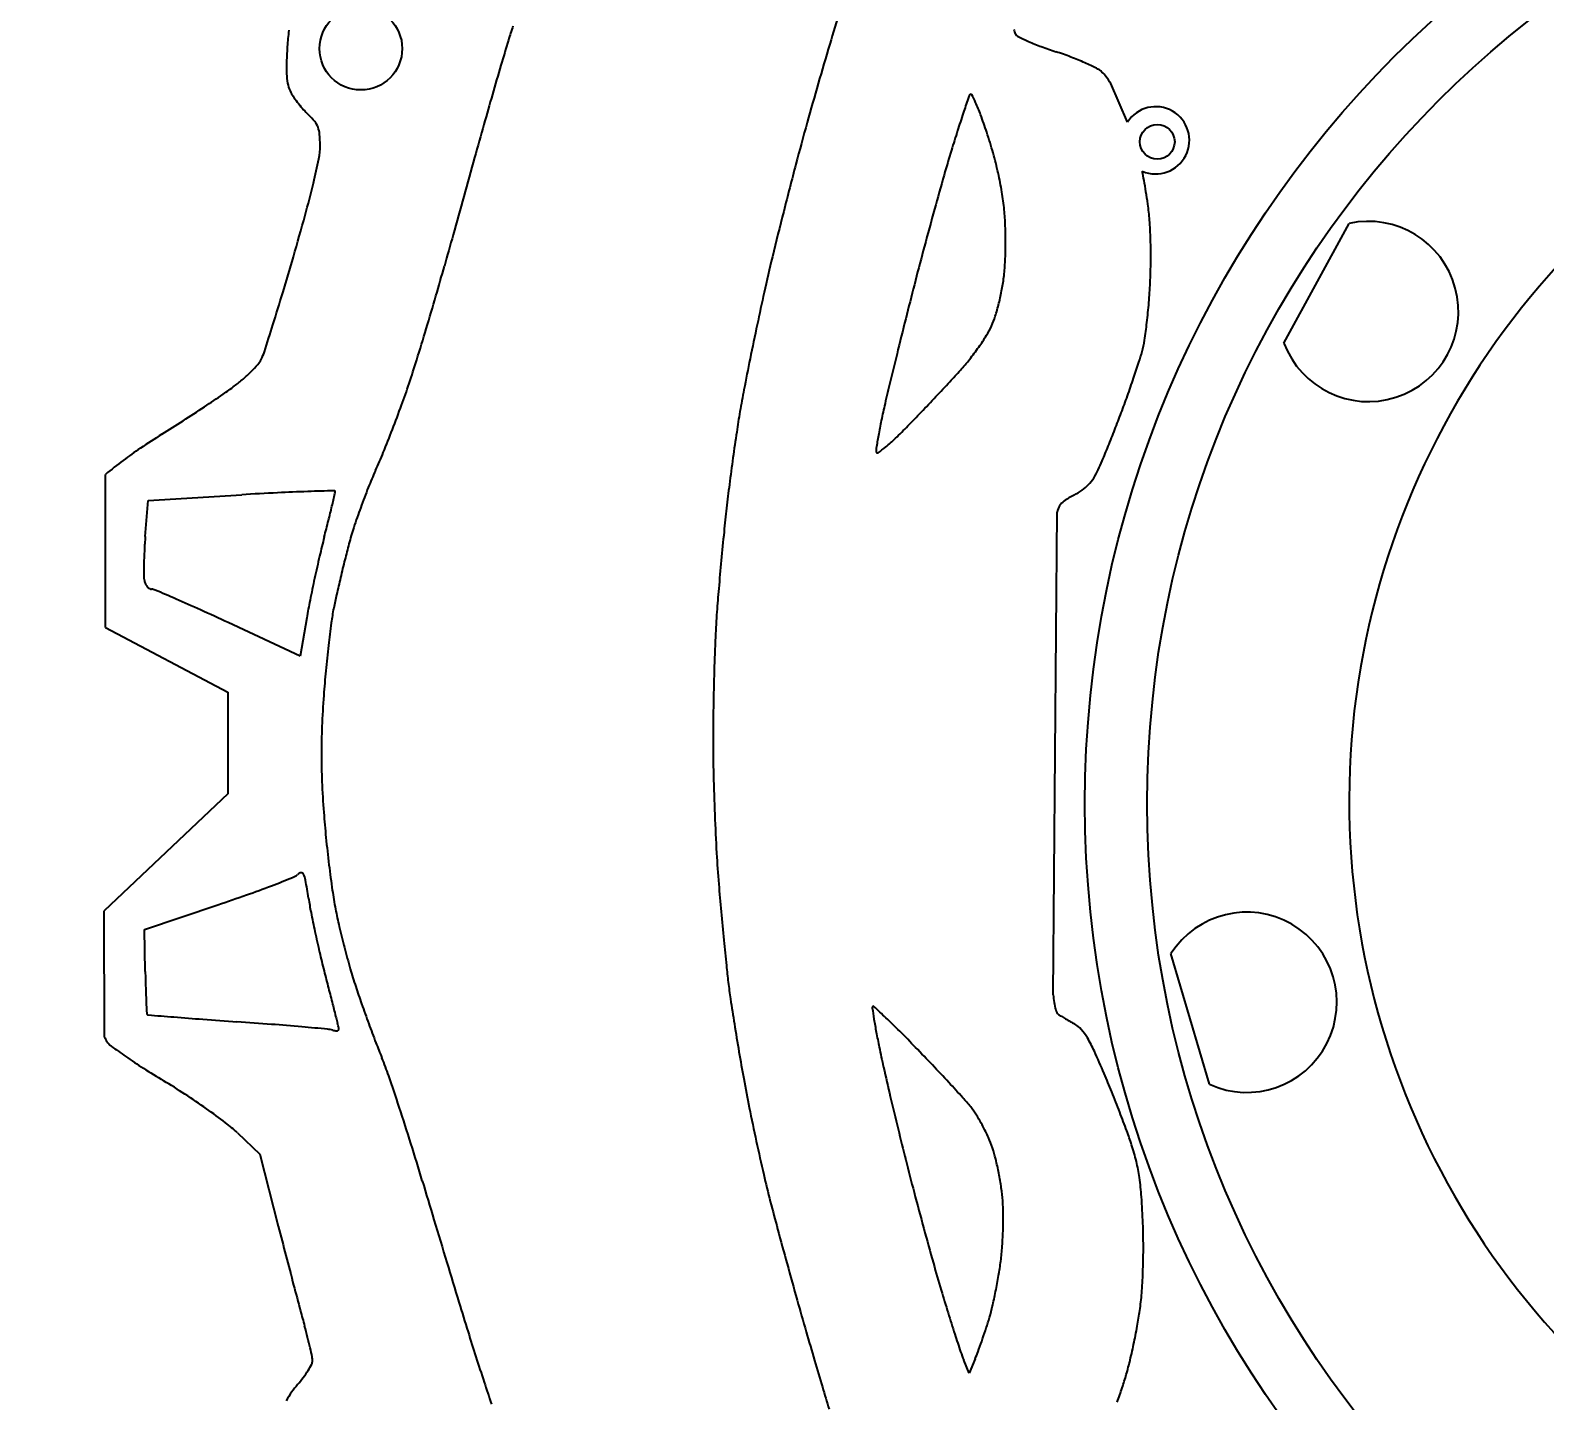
# Model space of a CAD drawing. Header units: metres. Extents: x 26.3 to 44.2, y 14.4 to 19.6.
# Drawn here: x 27.4041 to 27.4736, y 15.1781 to 15.241 of the extents above; entities that cross this region are included whole.
import ezdxf

# ---------------------------------------------------------------- set-up
doc = ezdxf.new("R2010")
doc.units = ezdxf.units.M
doc.header["$MEASUREMENT"] = 0
for name, color, linetype in [('Brakes', 11, 'Continuous'), ('Spokes', 50, 'Continuous'), ('Tyres', 190, 'Continuous')]:
    doc.layers.add(name, color=color, linetype=linetype)
doc.layers.add('Dimensions', color=7, linetype='Continuous', plot=False)
doc.styles.get("Standard").update_dxf_attribs({"font": 'arial.ttf'})
doc.dimstyles.new('Annotative', dxfattribs={"dimscale": 0, "dimtxt": 0.18, "dimasz": 0.18, "dimexe": 0.18, "dimexo": 0.0625, "dimgap": 0.09, "dimtad": 0, "dimtih": 1, "dimtoh": 1, "dimdec": 4, "dimzin": 0, "dimdsep": 46, "dimtxsty": 'Standard', "dimcen": 0.09, "dimadec": 0, "dimazin": 0, "dimtfac": 1, "dimtdec": 4, "dimtofl": 0, "dimtmove": 0, "dimatfit": 3, "dimfxl": 1, "dimtolj": 1, "dimtzin": 0, "dimarcsym": 0})

# ---------------------------------------------------------------- blocks, each defined once
blk = doc.blocks.new('*D67')
at = {"layer": 'Defpoints', "color": 0, "transparency": 16777216}
for p in [(27.49856415733831, 15.2778901658686), (27.08740472940693, 15.12795817687585), (27.49856415733831, 15.12795817687585)]:
    blk.add_point(p, dxfattribs=at)
at = {"layer": 'Dimensions', "color": 0, "lineweight": -2, "transparency": 16777216}
for p, q in [((27.48293915733831, 15.2778901658686), (27.04240472940693, 15.2778901658686)), ((27.08740472940693, 15.2328901658686), (27.08740472940693, 15.17295817687585)), ((27.48293915733831, 15.12795817687585), (27.04240472940693, 15.12795817687585)), ((27.08740472940693, 15.12795817687585), (27.08740472940693, 15.08295817687585)), ((27.08740472940693, 15.08295817687585), (27.04240472940693, 15.08295817687585))]:
    blk.add_line(p, q, dxfattribs=at)
at = {"layer": 'Dimensions', "color": 0, "transparency": 16777216}
for points in [[(27.07990472940693, 15.2328901658686), (27.09490472940693, 15.2328901658686), (27.08740472940693, 15.2778901658686)], [(27.07990472940693, 15.17295817687585), (27.09490472940693, 15.17295817687585), (27.08740472940693, 15.12795817687585)]]:
    blk.add_solid(points, dxfattribs=at)
at = {"layer": 'Dimensions', "color": 0, "transparency": 16777216, "insert": (26.92645145519138, 15.08295817687584), "char_height": 0.045, "attachment_point": 5}
blk.add_mtext('\\A1;0.1499', dxfattribs=at)

msp = doc.modelspace()

# ---------------------------------------------------------------- linework, layer by layer
at = {"layer": 'Brakes'}
for p, q in [((27.45446237475169, 15.23678211045134), (27.453693211665, 15.23855132287531)), ((27.40938890300538, 15.21777161639575), (27.40952101092078, 15.21941886617248)), ((27.40952101092078, 15.21941886617248), (27.4138128006209, 15.21967895824248)), ((27.41649302173298, 15.21227951716441), (27.41319779457758, 15.2138118037867)), ((27.41679590294518, 15.21402854717837), (27.41649302173298, 15.21227951716441)), ((27.40934761620744, 15.19973902531495), (27.41271728626334, 15.20086778595672)), ((27.40938788436268, 15.19780563531914), (27.40934761620744, 15.19973902531495)), ((27.41361789143585, 15.19039664728392), (27.4146428796458, 15.18942158076465)), ((27.4146428796458, 15.18942158076465), (27.41549039447246, 15.1861270812112)), ((27.44719913079176, 15.17937820439016), (27.44694553794913, 15.17997832636245)), ((27.44747520141006, 15.18003893662797), (27.44719913079176, 15.17937820439016))]:
    msp.add_line(p, q, dxfattribs=at)
at = {"layer": 'Brakes', "linetype": 'ByBlock'}
for p, q in [((27.46164156551028, 15.22663711528441), (27.46463235312753, 15.23212894879)), ((27.40756179618042, 15.21358191027114), (27.40756179618042, 15.22061130714935)), ((27.4510468886045, 15.1967375792237), (27.45123416514282, 15.21887580458812)), ((27.40756179618042, 15.21358191027114), (27.41316887992281, 15.21061762592446)), ((27.41316887992281, 15.21061762592446), (27.41316887992281, 15.20596238530136)), ((27.41316887992281, 15.20596238530136), (27.40749541387302, 15.20059362003144)), ((27.40752163665308, 15.1947992497331), (27.40749541387302, 15.20059362003144)), ((27.45822333333958, 15.19262899048498), (27.45645482683189, 15.19862710940316))]:
    msp.add_line(p, q, dxfattribs=at)
for centre, radius in [((27.50098388748578, 15.20550688165178), 0.04847466783459356), ((27.50098388748578, 15.20550688165178), 0.0456175666053), ((27.41928052535391, 15.24014922904482), 0.001896903975226521), ((27.45583037660997, 15.23587638850911), 0.0007970380493400094)]:
    msp.add_circle(centre, radius, dxfattribs=at)
for centre, radius, start, end in [((27.50098388748578, 15.20550688165178), 0.07496599449637159, 224.8385193297598, 135.4796601216781), ((27.46551205601979, 15.228089582446), 0.004134048577322894, 200.5694533627398, 102.2861688604447), ((27.45993313404597, 15.19639288995018), 0.004134048577322895, 245.569453362772, 147.2861688604956)]:
    msp.add_arc(centre, radius, start, end, dxfattribs=at)
at = {"layer": 'Brakes'}
for centre, radius, start, end in [((27.6064833654107, 15.19077426319689), 0.1729434618312626, 162.7969179747402, 163.3421435840619), ((27.42864005256561, 15.23940178785912), 0.01276088854704208, 172.8435142074547, 176.2418215846346), ((27.44445396397622, 15.23495972870644), 0.01922722601550227, 161.1247533545709, 163.1263878119576), ((27.44997170808588, 15.24117720081002), 0.0007395625903712673, 191.7706847695361, 207.8195334655494), ((27.44958227427882, 15.24097170913609), 0.000299238257503219, 207.8200727273062, 243.5259140471256), ((27.45470907294893, 15.25126596872503), 0.01179949238897152, 243.5255567773561, 246.0533440620318), ((27.44049569997524, 15.23862299530109), 0.02464208770155767, 176.2417454646804, 178.1569841966016), ((27.59120175412205, 15.19044758977348), 0.1725772975024067, 163.1262082982709, 163.5247573388438), ((27.62656699636226, 15.18476476274281), 0.1939069140246903, 163.3420810504536, 163.8962447498566), ((27.45427383809487, 15.25028602208316), 0.01072724018057099, 246.0534771353356, 249.435286938182), ((27.45640639002046, 15.25597023906953), 0.01679832743603183, 249.4353199852384, 251.8519663931504), ((27.44623691616668, 15.22494481321249), 0.015851255227052, 69.21714700348396, 71.85194922565108), ((27.42078965082403, 15.23925707404357), 0.004925839858729649, 178.1567700097181, 184.4737483766671), ((27.60793689170173, 15.18549790781551), 0.1900290647819527, 163.5246494789265, 163.9461167579984), ((27.44719483167746, 15.22746882226125), 0.0131515841722745, 66.18637156863566, 69.21714161860069), ((27.44770827822305, 15.22863211674223), 0.01188001765689336, 63.35239366983523, 66.18655680862781), ((27.41829976671322, 15.23906227388147), 0.002428347118356919, 184.4739867578691, 194.0089164762812), ((27.45254694088803, 15.23827470344041), 0.001091499008974391, 47.02645046126409, 63.35191373241184), ((27.45227478923346, 15.23798257236395), 0.001490757182155965, 36.56317299151863, 47.02681475864293), ((27.44869175377288, 15.23532514215193), 0.005951707579051365, 32.8239607612208, 36.56320987066015), ((27.50098388748578, 15.20561777824604), 0.03634905456, 112.4166768802164, 311.4070633158655), ((27.4174170462159, 15.23884204280431), 0.0015185684619129, 194.0089815414966, 207.562404155727), ((27.41802076667521, 15.23915715239563), 0.00219957686679258, 207.5623210786049, 214.6660969630717), ((27.42090089610632, 15.24114893299742), 0.00570133863848054, 214.6661361951095, 218.1547213365025), ((27.62622364377753, 15.18023633594457), 0.2090577126487672, 163.946297583787, 164.3386586986687), ((27.62145005155978, 15.18624172158557), 0.1885810778059842, 163.8961470487133, 164.4619990175214), ((27.4481157275089, 15.2375336404541), 0.001022494865231063, 150.7845660004885, 161.3328274523122), ((27.44726816635468, 15.23800762569556), 5.140170840134665e-05, 30.05424284567349, 150.7842298342553), ((27.44387855060815, 15.23604631783336), 0.003967550765759924, 24.38648706042075, 30.05463389101569), ((27.42115624578246, 15.2413495412979), 0.006026064903678634, 218.1546799863457, 221.6015633493333), ((27.41951046738718, 15.23988825149031), 0.003825166353574857, 221.6013497819498, 226.4464756813511), ((27.54495710080049, 15.20481635882239), 0.1032412411810106, 161.3327669317488, 161.7258155937698), ((27.44025583989095, 15.23440399410555), 0.007945145537392369, 19.99737751625888, 24.38661424382706), ((27.45575831212902, 15.23594257875575), 0.001544107235220176, 246.5075484847813, 147.0641029583236), ((27.41457384250836, 15.23469583880669), 0.003339428168894699, 39.17555216346351, 46.44669618096804), ((27.41641279050982, 15.23619434727027), 0.0009672440766665601, 20.8839539070356, 39.1753121521971), ((27.41622106953187, 15.23612119256112), 0.001172447743386163, 4.746168723596433, 20.88418687624196), ((29.05690153799627, 14.77912896946904), 1.694899681515526, 164.3385503720364, 164.3919500376209), ((27.5782656965958, 15.19824853604801), 0.1437586268781953, 164.4619539917721, 165.2517158904309), ((27.51119853658853, 15.21596420312934), 0.06768965766749441, 161.725926726306, 162.4357045737792), ((27.41923508895032, 15.22675417018528), 0.0303145839773528, 18.37590889054983, 19.99735239706199), ((27.41129383391505, 15.23571210666726), 0.006116636462701928, 359.9999686471955, 4.746130785456982), ((27.55035300980007, 15.20357048609625), 0.1087588309531687, 162.4356864567847, 162.9332422243758), ((27.42763689150504, 15.22954515017229), 0.02146134414910672, 15.72920250724829, 18.37592066927816), ((27.41431190720955, 15.23571211107542), 0.003098563168211742, 348.5973301631904, 359.9998565970345), ((30.49941866067385, 14.37614777415872), 3.192647822219048, 164.3918688233513, 164.4251003750462), ((27.50280190368586, 15.21816882420412), 0.05901730737196045, 162.9331511910258, 164.0875367939532), ((27.43108454026451, 15.23051612719959), 0.01787957386667478, 12.6941084723176, 15.72923223894202), ((27.38646084805583, 15.24132914006732), 0.0315104006779367, 346.520214168184, 348.59747306498), ((27.66530493271397, 15.17533582301754), 0.2337631881095601, 165.2517201919194, 165.8003835283179), ((27.4330410324681, 15.23095684830923), 0.01587405726518438, 9.477213139181679, 12.69404529969362), ((27.42260122660002, 15.22826244924379), 0.03313896482919462, 10.14287890731055, 10.8957427419675), ((27.37138757102102, 15.2449423201519), 0.04701068296217736, 344.6603979765414, 346.5201781561514), ((27.64124136804364, 15.17870082572122), 0.2029728845335002, 164.0875584549775, 164.5477575376604), ((27.42697923458405, 15.22904560643933), 0.02869146113652255, 9.104127935984284, 10.14300789448955), ((30.45638550542469, 14.38815112467243), 3.147971958436684, 164.4252511017496, 164.4584826535874), ((27.43726819708952, 15.23166248730964), 0.01158840129029907, 5.404685451765044, 9.477299091687366), ((27.41416128463505, 15.22699145715252), 0.04167296221231876, 8.318855081580564, 9.104262552442256), ((27.28923460028328, 15.26747779040926), 0.1321984638979121, 343.800541845552, 344.6604328694382), ((27.65434661713828, 15.1781087609624), 0.2224594778742459, 165.8004174519272, 166.353893606077), ((27.65888454515748, 15.1738230943739), 0.2212779101104922, 164.5475881482546, 165.0029744044341), ((27.43519187457131, 15.23146603184397), 0.01367399711630525, 2.280254344556493, 5.404743386263397), ((27.44536700855427, 15.23155438133097), 0.01013540551589429, 4.118555034610876, 8.318782088984184), ((27.43019025141022, 15.23126687573414), 0.01867958373543133, 359.8072249517028, 2.280243990863998), ((27.43428961510111, 15.23075670606548), 0.0212414818502523, 1.70359865793832, 4.118640962238671), ((28.78560977763789, 14.85280272016899), 1.413788393251433, 164.4584997155955, 164.5190040573666), ((27.60247589939445, 15.1889345007216), 0.1628802224969425, 165.0029383270548, 165.5758949283684), ((27.43092477484075, 15.23126437047466), 0.01794505603335406, 357.2962742578188, 359.8073331965228), ((27.43070836178458, 15.23065020871933), 0.02482431829665952, 359.4420540592409, 1.703559663547851), ((27.23014535986481, 15.28464430065813), 0.1937307920462086, 343.2910388112488, 343.8005120434119), ((27.52009172971352, 15.21070267345539), 0.08430471708408376, 166.3537981824101, 167.4958082076243), ((27.43855248106039, 15.23090415653732), 0.01030884910492842, 353.4933480111235, 357.2962927780644), ((27.42826444835718, 15.23067408126296), 0.02726834831573731, 357.3341630164172, 359.4419007269214), ((27.31568414625877, 15.2599242396808), 0.1114752867183405, 343.7920066710207, 344.5189730832419), ((27.43987809693049, 15.23075296539281), 0.008974639152464662, 349.4878666515573, 353.4933504927399), ((27.29746170267393, 15.26443706171622), 0.1234469211024877, 342.5768583486849, 343.2909906331138), ((27.59039269005993, 15.19511215247749), 0.1563136704854873, 167.4958879507038, 168.0486765594341), ((27.75325087236428, 15.15015447703672), 0.3185625359145287, 165.5759004384921, 165.8637542834588), ((27.43766650406043, 15.23116338718367), 0.01122399218565511, 346.1005718110338, 349.4876516761794), ((27.43010539346893, 15.23058833824415), 0.02542540752205583, 355.2856089768617, 357.3342223049721), ((27.25871269114002, 15.27648396475382), 0.1708046318403143, 343.2641732781246, 343.7922102478036), ((27.4386992780904, 15.23090777455313), 0.01016005609152928, 342.6112772698605, 346.1007789313667), ((27.42838834587321, 15.23072989601779), 0.02714828042725358, 353.3353990733415, 355.2857003284144), ((27.62842319772535, 15.18706241725184), 0.1951867685158508, 168.0487155086274, 168.5167067851738), ((27.81264759680043, 15.13519503720922), 0.3798141131488749, 165.8637452096231, 166.1160757206629), ((27.44472750846172, 15.22901996325663), 0.003843142850069737, 335.4007699846621, 342.6110121227049), ((27.43144670410641, 15.23037258666909), 0.02406912063106664, 351.3907094988012, 353.3352815898166), ((27.24928664278482, 15.27955549632835), 0.1739385388269654, 342.1501467317605, 342.576885204293), ((27.26856150334788, 15.27352233578794), 0.1605201606326769, 342.7309094671195, 343.2642176201356), ((27.43779969054427, 15.23338501678256), 0.01203011353245447, 324.8284148330061, 327.9265526730654), ((27.44486806034903, 15.22895559103477), 0.003688551079785521, 327.9266725844443, 335.4011206522591), ((27.41269112672413, 15.22693518747838), 0.002270480426658048, 332.6554645268355, 342.1498987097252), ((27.77545086318259, 15.14438895033492), 0.3414979934298598, 166.1160312620213, 166.3695076872651), ((27.4368763754259, 15.23403563471325), 0.01315963312024483, 321.7787103280667, 324.8284992294365), ((27.4441864099631, 15.22927187990135), 0.0113568252238018, 341.9836027357784, 344.592281501322), ((27.45085459095965, 15.22743420323506), 0.004440056228664196, 344.5921213862266, 351.3906771698987), ((27.40968155599225, 15.22991631443319), 0.006466767041227091, 314.8874883380925, 318.8109491725923), ((27.41366180473324, 15.22643322435111), 0.001177693723557513, 318.8105477863725, 332.6555927624736), ((27.36823763017382, 15.24253568093034), 0.056138634306006, 341.5632097506755, 342.7308876332528), ((27.61005196659641, 15.19079451747405), 0.1764402833716553, 168.5167097282042, 168.9885971013315), ((27.4105892332889, 15.25806055536523), 0.04876309829754758, 317.098262394404, 317.9462360617202), ((27.43959216005277, 15.23189689466604), 0.009702800013328275, 317.9461803444706, 321.7786815306305), ((27.40422512270639, 15.2422688234279), 0.05337854603869521, 341.1559349469292, 341.9835115892238), ((27.40907542566237, 15.23051301776749), 0.007316997585657939, 307.0531960506891, 310.9947570215137), ((27.4089946498331, 15.23060601049729), 0.007440173805665869, 310.9944862874828, 314.8870163966143), ((27.38528879421673, 15.23685126702871), 0.03816491024519651, 339.9835946743318, 341.5633288878626), ((27.51942699982896, 15.20647180491287), 0.07805445215576413, 166.3694481402948, 167.1278123099342), ((27.34690849311698, 15.31724008499268), 0.1356967131756065, 316.7031093036189, 317.0982206076259), ((27.39828428509882, 15.24429635937418), 0.05965584270947089, 340.330182624512, 341.1559258256225), ((27.36714986172201, 15.29130302519879), 0.0811691769709477, 303.6297155247344, 304.3566819370909), ((27.40517100717565, 15.23568443070202), 0.01379681204734621, 304.3565737376946, 307.0530178784813), ((27.480215193545, 15.21605904122539), 0.04416827651917258, 168.9885900129801, 170.3095868760795), ((27.34104892479656, 15.32276120215993), 0.1437476308670516, 316.3116824262083, 316.7031268112549), ((27.40562548018715, 15.24167225242095), 0.0518597486474832, 339.4129350576789, 340.3301209995287), ((27.36164460257501, 15.29957975542725), 0.09110960661709025, 302.8940523630597, 303.6297276451422), ((27.36283719215337, 15.24503026141906), 0.06205989684173953, 338.8860462758466, 339.9835958376449), ((27.48161061358643, 15.21582073638464), 0.04558389874585646, 170.3095600825445, 171.5024474395038), ((27.48366357283092, 15.21464447894682), 0.04136909661014303, 167.1278454758837, 168.2249366819896), ((27.37850365370837, 15.28698321623256), 0.09195071015865268, 315.7646583701114, 316.3117174339433), ((27.3907724444779, 15.24725130011405), 0.06772601610211884, 338.7205866527102, 339.4129467460004), ((27.36381987564342, 15.2962163487979), 0.08710407081443515, 302.133231846406, 302.8941170028033), ((27.3656065659514, 15.24396083652075), 0.05909121012114153, 337.7791343814011, 338.8860802338178), ((27.46852943564656, 15.21779934033749), 0.02590962512158348, 168.2250428532367, 169.7827765183242), ((27.42727317430186, 15.23949842783161), 0.02388257320462108, 313.8355600989453, 315.7645488508033), ((27.38891617738644, 15.24797432201486), 0.0697181225703206, 338.0430759666986, 338.7205392903768), ((27.43161814693176, 15.18827571716954), 0.04036273092632631, 122.1331922772631, 123.7951991138461), ((27.54914314983719, 15.20573071842632), 0.1138660480592006, 171.5023668598314, 172.1044295259195), ((27.47869554327126, 15.21596689649871), 0.03623956193889737, 169.7825940621974, 170.7169684574505), ((27.43829477354076, 15.22801947600219), 0.007968994572360609, 309.4628385646111, 313.8355801365717), ((27.41828174494243, 15.2079731772725), 0.01657225477247841, 126.7074653116861, 130.3053664018535), ((27.41977336898989, 15.20597249951949), 0.01906778152437757, 123.7952940287551, 126.7073671811021), ((27.39947784962497, 15.23012387605584), 0.02250261445803649, 335.5030836931522, 337.7790264190641), ((27.55374212151361, 15.20509308133994), 0.1185090127920168, 172.104506426746, 172.7022146435208), ((27.4433812680588, 15.22173909389218), 0.0004566568509931264, 170.7171544494689, 192.0086794419824), ((27.44298927910498, 15.22165571248017), 5.589782141809807e-05, 192.0091581064624, 305.0181597399978), ((27.43987737505352, 15.22609706898435), 0.00547895917296534, 305.0175982265205, 309.4629639610429), ((27.44396283367088, 15.22512905978791), 0.01011868048220254, 334.8238966860137, 337.3762035520665), ((27.39594823730963, 15.24513905452948), 0.06213599830319776, 337.3761642466648, 338.0433144188513), ((27.43580174262337, 15.2135725335021), 0.0174144513521267, 155.5032281564825, 158.2890409266277), ((27.45024669900705, 15.2221753059365), 0.003175221302684318, 327.0475862072393, 334.8237633183217), ((27.43027981041389, 14.81307991838345), 0.4069698246865635, 91.72098016948104, 91.89195074393824), ((27.41805895256152, 15.2198208244007), 4.536733068370907e-05, 359.8703502685054, 91.72198135188579), ((27.4491707322352, 15.20824940422495), 0.0318042251009483, 158.2890411476637, 160.0637997371497), ((27.50543121471138, 15.21128001371285), 0.06980355264394804, 172.7022638731866, 173.5908023699977), ((27.45046551021138, 15.22257260723463), 0.003293358480119387, 297.9457252831505, 305.5250260408341), ((27.45117624095845, 15.22157710192892), 0.002070178604404341, 305.5253086674103, 316.2574364550049), ((27.45119037014326, 15.22156358198048), 0.002050622969252499, 316.2573902385442, 327.0478309651065), ((27.42349640792863, 15.05988822551508), 0.1600838858725318, 92.87807045208265, 93.46798649510606), ((27.41950338306531, 15.13931546188567), 0.08055634268776375, 91.89197810556995, 92.87814697594584), ((27.33765716556432, 15.23856866557952), 0.08261143606669613, 345.9410285651224, 346.4124575740259), ((27.20819956544403, 15.26985761758977), 0.2157965281256939, 346.4125464362547, 346.5686201155632), ((27.41771971517693, 15.21982159833421), 0.0003846055980887785, 346.5685964597051, 359.8694116141053), ((27.45206690348873, 15.21874696632777), 0.0008426461001379367, 149.3354975043076, 171.2051368067454), ((27.45190490448996, 15.21884301710954), 0.0006543128097124547, 123.1314700072482, 149.3353856754702), ((27.4547850546824, 15.21443017865534), 0.00592388664009752, 117.9459570682007, 123.1314859516274), ((27.27588704029175, 15.25403724920752), 0.1462889474474516, 345.6336883151241, 345.9410226920903), ((27.4485003102135, 15.20849258248173), 0.03109106218010434, 160.063816498364, 161.8463668446485), ((27.5309527554412, 15.20841296669448), 0.09548562810137123, 173.5906837167532, 174.2539378088809), ((27.43355848789952, 15.21583325660884), 0.02424718690113042, 175.4147890252249, 176.9761894504347), ((27.43202480500286, 15.21389469448118), 0.01375251881568808, 161.8464132023424, 165.1262580595869), ((27.62201712328965, 15.19924919975106), 0.1870099074820703, 174.2538191250939, 174.6548891722382), ((27.42801011026682, 15.21612628931144), 0.01869107652466439, 176.9760131768923, 178.8738351972131), ((27.45658994586692, 15.20775381400194), 0.04024709855370984, 165.6336189137299, 166.9211561254839), ((27.46458686913829, 15.20524647608801), 0.04744346273438106, 165.1261408069817, 166.0309510562024), ((27.42750656750614, 15.21613623311614), 0.01818743559207531, 178.8739777335705, 180.5107757329981), ((27.48748157307843, 15.20057739263319), 0.07196134859056706, 166.9213595187822, 167.7546656637472), ((27.49243298057797, 15.19831991973266), 0.0761381156371026, 166.0311581858634, 166.665993799052), ((27.62040991211259, 15.19939979212929), 0.185395656639149, 174.6549567167051, 175.0567143109885), ((27.41040641587747, 15.21598379050294), 0.001086604487308599, 180.5110108742708, 193.2777272877133), ((27.41007835259358, 15.21590637159762), 0.0007495300072242465, 193.2775283506253, 205.3884253317752), ((27.48552491051802, 15.20100222263955), 0.06995909763644295, 167.7547967312839, 168.5924572977201), ((27.48866161053802, 15.19921363836942), 0.07226229766478347, 166.6658709278342, 167.3064360748355), ((27.40994765773075, 15.21584433784329), 0.0006048602668178264, 205.3877729723255, 219.6113803490656), ((27.40982269709423, 15.21574092918168), 0.0004426612782308586, 219.6123357082903, 236.2273608710788), ((27.40967174598472, 15.21551520456014), 0.0001711141511600268, 236.226719391078, 269.9998194710702), ((27.40967174469979, 15.21492076469777), 0.0004233257112143061, 66.82605336659691, 89.9998990589044), ((27.33447228272536, 15.03924441289978), 0.1915179087382941, 66.51211292182975, 66.82632277987335), ((27.44444344845858, 15.20917339106444), 0.0269363389718996, 167.3063918379409, 168.6443476811273), ((27.52263584342944, 15.20785633785469), 0.08725656314193309, 175.0566733024298, 175.7625550739994), ((27.37904708376789, 15.14181888115282), 0.07967679632711937, 65.6345326381409, 66.51207050851907), ((27.35383247661739, 15.08614503366008), 0.1407943364311176, 65.06147276846598, 65.63442936998037), ((27.44621145357657, 15.20893456998124), 0.02985336199881938, 168.5924158167528, 170.175358441182), ((27.42845891995314, 15.21238357505978), 0.0106326451320114, 168.6444054196533, 172.3547850831923), ((27.47182239649075, 15.21162116128726), 0.03630383715737982, 175.7624417065747, 177.5729506752945), ((27.47003144009596, 15.20680319738338), 0.05257802683293701, 172.3547584223642, 173.4892055911607), ((27.55451789048853, 15.20811629314281), 0.1190735709266275, 177.5730515610747, 178.3204150597691), ((27.47634599370904, 15.20608254740285), 0.05893356958921508, 173.4892129755313, 174.6234309667371), ((27.46999394104449, 15.20668035593135), 0.05255344826672004, 174.6234130928012, 175.8593856659889), ((27.56460246470741, 15.20782052103851), 0.1291624815868447, 178.3203861096768, 179.0594991029146), ((27.46558389006181, 15.20699959081514), 0.04813185798943331, 175.8593574021866, 177.5626149764464), ((27.52789075297188, 15.20842306074462), 0.0924458255214375, 179.0594178003212, 180.0091472049828), ((27.447073486093, 15.20778752426386), 0.02960469160578415, 177.5626502152778, 180.0138993707651), ((27.50261799992192, 15.20841899034938), 0.06717307214372975, 180.0091168146633, 181.3585314199212), ((27.44683755761032, 15.20778745432989), 0.02936876311307266, 180.0138745941258, 182.4763524319214), ((27.55296385052532, 15.20961298518653), 0.1175330790604266, 181.358545238063, 182.2461670162102), ((27.46407621575585, 15.20853296651458), 0.0466235341366497, 182.4763333108688, 184.2180914739341), ((27.46107722972191, 15.20831185464832), 0.04361640798637165, 184.2181857695431, 185.7360433674546), ((27.54917132160524, 15.2094641174115), 0.1137376295203982, 182.2461101296066, 183.1390030398062), ((27.47893552800877, 15.21010559677019), 0.06156456467432358, 185.7359508866253, 186.9082123121577), ((27.48288741128167, 15.20582900016281), 0.04735411616664034, 183.1389385004452, 184.8573213176728), ((27.474266452192, 15.2095399211774), 0.05686134685474855, 186.9082360241871, 188.0940188958527), ((27.38724602836866, 15.27521935091862), 0.07860875859616898, 290.8170624126145, 291.5710721505363), ((27.41586764101299, 15.20282263750408), 0.0007596685334829075, 291.5711012328712, 312.1446602199857), ((27.41658548833239, 15.20202942132254), 0.000310142984793239, 98.22571599033502, 132.1443354805116), ((27.41655666795213, 15.20222879506954), 0.0001086969490781992, 24.73564862949491, 98.22632341172535), ((27.41562975837201, 15.20180176553176), 0.001129243663267725, 9.85555787062327, 24.73564169853358), ((27.37045077639569, 15.19395298357471), 0.04698492805054903, 8.840384516893868, 9.855429909796273), ((27.64149979865111, 15.21930847373668), 0.206538241112505, 184.8574882107755, 185.211117481297), ((27.38589329332254, 15.28094487621984), 0.08445038177708478, 288.5196707304142, 289.4611496833555), ((27.39673826686209, 15.25025298943759), 0.05189880170358249, 289.4613353596486, 290.8171668686354), ((27.43336218529675, 15.20373758654481), 0.01668283321996051, 188.840357368342, 191.1284455951947), ((27.43549921426153, 15.20402664357134), 0.01770403634037871, 188.0939822980668, 190.9226458813369), ((27.4703318657746, 15.21100986881022), 0.05436098821699824, 191.1285042009397, 192.0775460680767), ((27.43754890596051, 15.20442224365598), 0.0197915553188656, 190.9227921006271, 193.3046064922708), ((27.66648393722338, 15.22158704000202), 0.2316260677306277, 185.2111035532197, 185.5356266315618), ((27.45960478603097, 15.20963785486656), 0.04245572188155659, 193.304540447124, 194.6505174244678), ((27.47480185790686, 15.2119661780686), 0.0589321321703755, 192.0774111645929, 193.0159107871511), ((27.64194080801655, 15.21920850178153), 0.2069679527313326, 185.5356541074517, 185.8597188203766), ((27.45837121609661, 15.20816812119863), 0.04206822911445784, 193.0159929307682, 194.2242351354006), ((27.4600749118416, 15.20976085484178), 0.04294167173773239, 194.6506447577719, 195.9936424569581), ((27.49372382255116, 15.19956213037392), 0.08435422778384416, 181.1931473998504, 181.6987245380744), ((27.83015088049746, 15.30241055824327), 0.4256066962883622, 194.2242842113308, 194.334521282647), ((27.44021232789392, 15.2040677044163), 0.02227928555307417, 195.9935652703801, 198.1881557293591), ((27.47729468762572, 15.20231095365191), 0.04145701021530365, 185.859709128582, 186.9270071936569), ((27.45384273314309, 15.19837948774784), 0.04445560705665813, 181.6988686955929, 182.5154446896942), ((27.72266673342494, 15.27494424896273), 0.3146686955068437, 194.3345274167847, 194.4727248201981), ((27.457271952804, 15.2096727880521), 0.04023611613740011, 198.1882529985848, 199.3843488321527), ((27.46241963619267, 15.20050377123567), 0.02647258285149949, 186.9270313712965, 188.5922466025927), ((27.61188875264698, 15.20532262944259), 0.2026540631098649, 182.5154499856689, 182.6728987631197), ((27.73785352999181, 15.27886308206257), 0.3303529564676096, 194.4725522831061, 194.5830185374202), ((27.48482710567738, 15.21936816453232), 0.06944718895164204, 199.3844539662655, 200.1792578332399), ((27.5636676303729, 15.21580178759872), 0.1288697782727877, 188.5921195970384, 189.1070931966869), ((27.44279955721328, 15.19617086760854), 4.077640528439374e-05, 46.6451256393557, 134.9996954047779), ((27.46483319608735, 15.19875604303744), 0.01393328640985075, 188.3295376813711, 191.2416108338642), ((27.40951138425375, 15.1958746904856), 5.627736603927078e-05, 182.6719196055502, 229.1599848354064), ((27.40952415906767, 15.19588946981725), 7.581257821139832e-05, 229.1602056352091, 265.3572731033231), ((27.59765201548745, 17.5127873012961), 2.324598914608492, 265.3578719175229, 265.3872073564328), ((27.43010683582157, 15.43619764712189), 0.2412612129737821, 265.3872275722448, 265.7030417090764), ((27.44699540485473, 15.66096623168839), 0.4666633877015543, 265.7030252840094, 265.8957682407881), ((27.43177220332725, 15.19923176146708), 0.01408261996337527, 194.5831300731489, 195.6733459423082), ((27.44282482521665, 15.19614559966766), 7.651071414762095e-05, 134.9998707578408, 188.5279489462666), ((27.49931106979751, 15.20461593426147), 0.05719430474525921, 188.5281839717601, 189.0470536644759), ((27.34734644081658, 15.09507178565024), 0.1390814963496651, 46.33230587173377, 46.64536981629131), ((27.46441919689768, 15.19906012075528), 0.02186287598636339, 189.0467781683092, 190.6288041040936), ((27.41739630101452, 15.16845768022162), 0.03762967312419419, 44.99469677037631, 46.3321942630099), ((27.45148727482015, 15.19610340666005), 0.0003262994464929487, 191.2417949996994, 234.6745614054473), ((27.45290419800565, 15.19810267286513), 0.002776755867721995, 234.6740438444258, 237.8471105358635), ((27.45813866706553, 15.20643033587848), 0.01261289523219535, 237.8478123787191, 238.8798169839943), ((27.45889866504651, 15.20768902532481), 0.01408323398446632, 238.8794578930699, 239.907108106952), ((27.3960597309357, 14.95110479064033), 0.2450231362434614, 85.52415613402411, 85.89589082548797), ((27.40384954270991, 15.05062046545482), 0.145203044572196, 84.97410708586013, 85.52414551305993), ((27.3923174659841, 14.91949653072757), 0.2768331135223924, 84.72786020823284, 84.97400278249741), ((27.41763337930568, 15.19384409774227), 0.001319986803911185, 73.90188205694409, 84.72799589296478), ((27.41830744671537, 15.19617972468674), 0.001110963647365656, 253.901562744222, 262.9809411394475), ((27.41818126035535, 15.19515484264444), 7.83426142303429e-05, 262.981375237096, 325.8301559836954), ((27.41561638985241, 15.19469867006701), 0.002697106693384333, 10.8207727985423, 15.67345835585081), ((27.41814210314531, 15.19518142635511), 0.000125671049319183, 325.8291694878072, 10.82004954849924), ((27.48251560522036, 15.21851860658242), 0.06698451092326256, 200.1792246453305, 200.9792996602737), ((27.57873018262296, 15.21821645695003), 0.1441246498995137, 189.1071429518375, 189.6221165514687), ((27.48289876869489, 15.20252822270159), 0.04066506481930807, 190.628980858202, 191.6231709880289), ((27.39128783504741, 15.14235380319969), 0.07454937505577171, 44.19292078958937, 44.99482924714992), ((27.45788737263935, 15.2059440863149), 0.01206642351343058, 239.9074196887727, 241.0613469371964), ((27.45152743841638, 15.19444144178532), 0.00107738090137532, 40.89752478037305, 61.06112201587106), ((27.45030518740261, 15.19338278615526), 0.002694368620456711, 30.72894679290431, 40.89754099212962), ((27.4086656120282, 15.19525069776229), 0.001229831281903969, 201.53572388651, 212.2893475866733), ((27.4082774838777, 15.19500543125967), 0.0007707026305277195, 212.2891553670691, 233.8460338055451), ((27.42629228650116, 15.21966105947789), 0.03130647045118685, 233.8460142530165, 235.3409545293841), ((27.44556614526706, 15.20435039998669), 0.02741178459596636, 200.9793929874377, 202.5389600326547), ((27.5620080183356, 15.21538143791939), 0.1271638683327399, 189.6221002524244, 190.1877230394216), ((27.48594007361852, 15.20315359387835), 0.04377000035989596, 191.622913357129, 192.8494896936739), ((27.37888089825898, 15.13029167390781), 0.09185333539788644, 43.49730417992152, 44.19287280753385), ((27.44712071758784, 15.19148981788021), 0.006398984240414545, 24.53099148597808, 30.72888345320028), ((27.41728691369741, 15.17787420557184), 0.03919289759492368, 22.90803830853823, 24.5310860164888), ((27.42381364148817, 15.21607597612015), 0.02694797256977375, 235.3409632431027, 237.4264720516432), ((27.40716693829093, 15.18841437718494), 0.01416291827894537, 18.96610248354751, 22.53877786870871), ((27.38232213265125, 15.13355701396412), 0.08710944039218722, 42.77352804389459, 43.49728592475734), ((27.43109574478746, 15.22747441356529), 0.04047399950486979, 237.4265716480988, 238.9641381183492), ((27.39488812080015, 15.16730026127974), 0.02975363492841987, 56.73392025602467, 58.96403078797736), ((27.31595797395019, 15.15706899429836), 0.1106077636799136, 18.18044853060247, 18.96608518184914), ((27.49685063406779, 15.20367220338096), 0.06096272862881955, 190.1877381948019, 191.4544203903465), ((27.63447962383158, 15.23703636630847), 0.1961249813910651, 192.8496216348785, 193.2525251413057), ((27.40530787385039, 15.1728118861103), 0.05219768417383595, 21.8975437885828, 22.90823478726342), ((27.39247236213023, 15.16361763059823), 0.03415791224399118, 54.72334054693362, 56.7341416265813), ((27.65628686458122, 15.24217230533141), 0.218528856474634, 193.2525254110243, 193.6538246406062), ((27.38880325281097, 15.13955338273038), 0.07827986753535311, 42.07685709423526, 42.77334244585644), ((27.38784568957195, 15.16579311780775), 0.07101764666718292, 21.09509071614552, 21.89745753411916), ((27.39461425586419, 15.1666453675043), 0.03044915240546791, 52.70037482872065, 54.72332167289386), ((27.30412158925154, 15.15318204764564), 0.1230660282857109, 17.36356219012687, 18.18036736437152), ((27.54986131402177, 15.21441331495843), 0.1150506539642753, 191.454359901101, 192.2418299957295), ((27.43943409636725, 15.18526467516429), 0.01006693199385458, 38.91958846102629, 42.07707367317688), ((27.44435774154757, 15.18924034332167), 0.003738565762419757, 31.81824442144853, 38.91950171219632), ((27.39332216480185, 15.16790579387479), 0.06514779308232518, 20.28399926106325, 21.09507492964283), ((27.40904858393856, 15.18559337866246), 0.006629476635053541, 46.42993789174182, 52.70042716265527), ((27.44021090381292, 15.18666738146865), 0.008618770255529672, 28.01429888566876, 31.81816013268542), ((27.439948249231, 15.18652760325056), 0.008916302402621874, 24.24066917791998, 28.01451564125949), ((27.54805666046033, 15.2140218272909), 0.1132040253969513, 192.2418653983467, 193.0316272970466), ((27.62406484451475, 15.23434460873048), 0.1853696735666368, 193.6537283185796, 194.1077394814767), ((27.44334327465902, 15.18805629787654), 0.00519298333004759, 18.58339347193635, 24.24054622732663), ((27.43657716665375, 15.18389257771757), 0.01903301841256001, 18.25645802240918, 20.28398817102774), ((27.29744009267122, 15.15109292179755), 0.1300665170799797, 16.57996179074869, 17.36353581829678), ((27.44238825947353, 15.18773520954733), 0.006200530708426498, 13.6214230594047, 18.58337884825415), ((27.44554395841136, 15.18685050206419), 0.009590949207948885, 13.52564890596091, 18.25646233845586), ((27.57427905742587, 15.22183225750335), 0.1340356348664605, 194.1077907693516, 194.7630235185646), ((27.4343357261025, 15.18578388912437), 0.01448611729504311, 10.989677477903, 13.62150071265042), ((27.44701248309561, 15.1872037685691), 0.008080531394338585, 8.146039147690491, 13.52558300856664), ((28.09870561146899, 15.38965493159107), 0.7059587601282039, 196.5799217678297, 196.7320993359567), ((27.48777474003229, 15.20006957333834), 0.05132854300814328, 193.0316030341461, 194.4582495164262), ((27.43387732307779, 15.18569483237214), 0.01495309099541339, 8.375412567596099, 10.98982016709462), ((27.44020899818341, 15.18662706040638), 0.008553156718411082, 4.40299251483245, 8.375254869727732), ((27.44323252925617, 15.18666267000268), 0.01189901783352652, 3.867612096260946, 8.14619295970928), ((27.55448319578705, 15.21726978750493), 0.1202187849627056, 194.4582888395563, 195.0814362018784), ((27.65281624853348, 15.24252833268669), 0.2152539697118591, 194.7629895547448, 195.2225010905421), ((27.44030726150964, 15.18663460422065), 0.0084546042455102, 0.2068109394065277, 4.40314318787506), ((27.41383656655534, 15.18467532987705), 0.04136208189487433, 2.175379367241528, 3.867636755561346), ((27.42894679800389, 15.18659358534381), 0.01981514180381056, 357.9863620406078, 0.2068477892384655), ((27.87268124066536, 15.30374039920962), 0.4720766488751445, 194.4266454202653, 194.5966992624772), ((28.37881051976216, 15.47386232225056), 0.998447468100292, 196.7321439437409, 196.8494856899009), ((27.73631811814091, 15.26627010692867), 0.3085402396376554, 195.0815599229099, 195.3898110308227), ((27.6423737559296, 15.23968680395623), 0.2044317732015965, 195.2225113307715, 195.6859189638722), ((27.42832148699785, 15.18661556618151), 0.02044083902410297, 355.7798678414247, 357.9863747239104), ((27.42593787116643, 15.18513510278401), 0.02925204620527462, 0.1153503807584871, 2.17519277945622), ((27.43710767060637, 15.18596725338407), 0.01163076911032301, 352.4140573585342, 355.7798278193893), ((27.42477865917826, 15.18513274837464), 0.03041126058421946, 358.1146714528854, 0.1153892477577601), ((27.86705443054474, 15.30227501252252), 0.4662621540326864, 194.5966922969052, 194.7683504201876), ((28.30562437277436, 15.45169693407249), 0.9219784119797562, 196.8494739270181, 196.9681907715689), ((27.74972221351139, 15.26995971655714), 0.3224428649978898, 195.3898231992074, 195.6957824800219), ((27.51891470946496, 15.20501676810685), 0.07619703711282831, 195.685919450797, 196.6539831839956), ((27.43269731869513, 15.1865545733531), 0.01608005542674378, 350.022090913965, 352.4142174270344), ((27.42397700987009, 15.18808875407456), 0.02493429150276387, 348.2999927394386, 350.0220422799715), ((27.42834078006994, 15.1850154775825), 0.02684720984308933, 356.0143015446216, 358.1147060134646), ((27.81971356133815, 15.28979397897126), 0.4173036604418878, 194.7682165410465, 194.9352910044093), ((27.55484070662185, 15.21576367381005), 0.1136960138176664, 196.6539992717192, 197.2017458807873), ((27.42538861150708, 15.18779639460016), 0.02349273219324012, 346.5599119451968, 348.300065918966), ((27.44276313709479, 15.1840106148906), 0.01238988881947505, 352.2694185007532, 356.0141665386573), ((27.69698255267981, 15.26598595141903), 0.285634610056532, 196.9682043955711, 197.2523913163882), ((27.62596759843264, 15.2351839801723), 0.1938949883360473, 195.6958644157958, 196.1436876585838), ((27.43999588740069, 15.18430563196823), 0.008474145948726003, 342.8358936950253, 346.5600207285623), ((27.43858269414417, 15.18457807561027), 0.01660867003340906, 349.7749599596743, 352.2695196817851), ((27.47486649291343, 15.19780995371504), 0.06039952554949105, 194.9354439725104, 195.6312417811886), ((27.53072945851905, 15.20829934840702), 0.08845579910446862, 197.2018435067877, 197.8630349679393), ((27.42482598922825, 15.18899120000845), 0.02435118466563238, 341.6707138627479, 342.8356416192474), ((27.42399080876087, 15.18721024912947), 0.03143605876069609, 348.2273689159853, 349.7747898140501), ((27.39296392451869, 15.17489423067875), 0.02464846720714474, 14.38373678691509, 15.631168179553), ((27.39902336435257, 15.1764481348806), 0.01839295528851604, 12.83031625112173, 14.38392481014942), ((27.55566697600603, 15.22209995229551), 0.1376613924471092, 197.2524392180729, 197.7536618982114), ((27.84146941493645, 15.29756307040478), 0.418243342051018, 196.1436402429282, 196.3308828087594), ((27.52979154023912, 15.20799690692739), 0.08747032382732321, 197.8629288397655, 198.4258014459803), ((27.41727086050594, 15.19149398170922), 0.03231007191461229, 340.7285253378028, 341.670921007825), ((27.39878634274955, 15.17639423647728), 0.01863602785308446, 11.5455080618688, 12.83006598683327), ((27.45162011917449, 15.18195362933203), 0.005074793735135399, 198.4257649790866, 202.9070988178081), ((27.43983807364165, 15.18322995634128), 0.008276975737669496, 337.3233733282707, 339.7759974252002), ((27.41992439789625, 15.19056621246097), 0.02949901936089794, 339.7760394002595, 340.7285189551647), ((27.4244519468977, 15.18711408778076), 0.03096500103244673, 346.6754631767361, 348.2274675276226), ((27.41339709401996, 15.18168290705487), 0.004095282063243751, 327.7909116251126, 332.3286026854171), ((27.41671658145948, 15.17994225323249), 0.0003470994915938257, 332.3282066590683, 359.9997394088278), ((27.41615478116444, 15.17994225233298), 0.0009088997866296027, 359.9999571872749, 11.54559294213065), ((27.56089407668281, 15.2237736131106), 0.143149900623553, 197.7536940639881, 198.2404782747496), ((27.73973431491076, 15.26775417853558), 0.3122310757244148, 196.3308947110044, 196.5639738617925), ((27.44076615724335, 15.18325016021932), 0.01419945912650427, 343.8955125019446, 346.6755965389755), ((27.41967093333111, 15.17600280856404), 0.00435552326748543, 139.123880283661, 144.9990772686656), ((27.41172959557728, 15.18287597120006), 0.006147105448338389, 319.1242226758816, 323.0215642404387), ((27.41288895863506, 15.18200304433297), 0.0046958563263225, 323.0212529906032, 327.7905526495043), ((27.54615370815065, 15.21891525500032), 0.1276295234437016, 198.2402952065272, 198.7204331362698), ((27.43881215795849, 15.18381433723651), 0.016233275468194, 341.6339448084374, 343.8954504128608), ((27.42014523821083, 15.17567070784117), 0.004934536228275097, 144.9992913952867, 150.3495158890496), ((27.75057680655831, 15.27097926799843), 0.3235430528781192, 196.5640119330416, 196.7528587795351), ((27.43396393303557, 15.18542396599377), 0.02134171844417494, 339.7917378829433, 341.6338721134582)]:
    msp.add_arc(centre, radius, start, end, dxfattribs=at)
at = {"layer": 'Spokes'}
msp.add_circle((27.50098388748578, 15.20550688165178), 0.12, dxfattribs=at)
at = {"layer": 'Tyres'}
for radius, start, end in [(0.2498997501, 43.16132281393833, 26.68011189539778), (0.23172522282, 43.80632544751386, 26.02310595256806), (0.2208077144671304, 44.24546749087928, 25.57576713474084)]:
    msp.add_arc((27.50098388748578, 15.20561777824604), radius, start, end, dxfattribs=at)

# ---------------------------------------------------------------- dimensions: what is measured, and where the dimension line sits
at = {"layer": 'Dimensions'}
dim = msp.add_linear_dim(base=(27.08740472940693, 15.12795817687585), p1=(27.4985641573383, 15.27789016586859), p2=(27.4985641573383, 15.12795817687585), angle=90, dimstyle='Annotative', dxfattribs=at)
dim.commit()
dim.dimension.update_dxf_attribs({"geometry": '*D67', "text_midpoint": (26.92645145519138, 15.08295817687584)})

doc.saveas('drawing.dxf')
